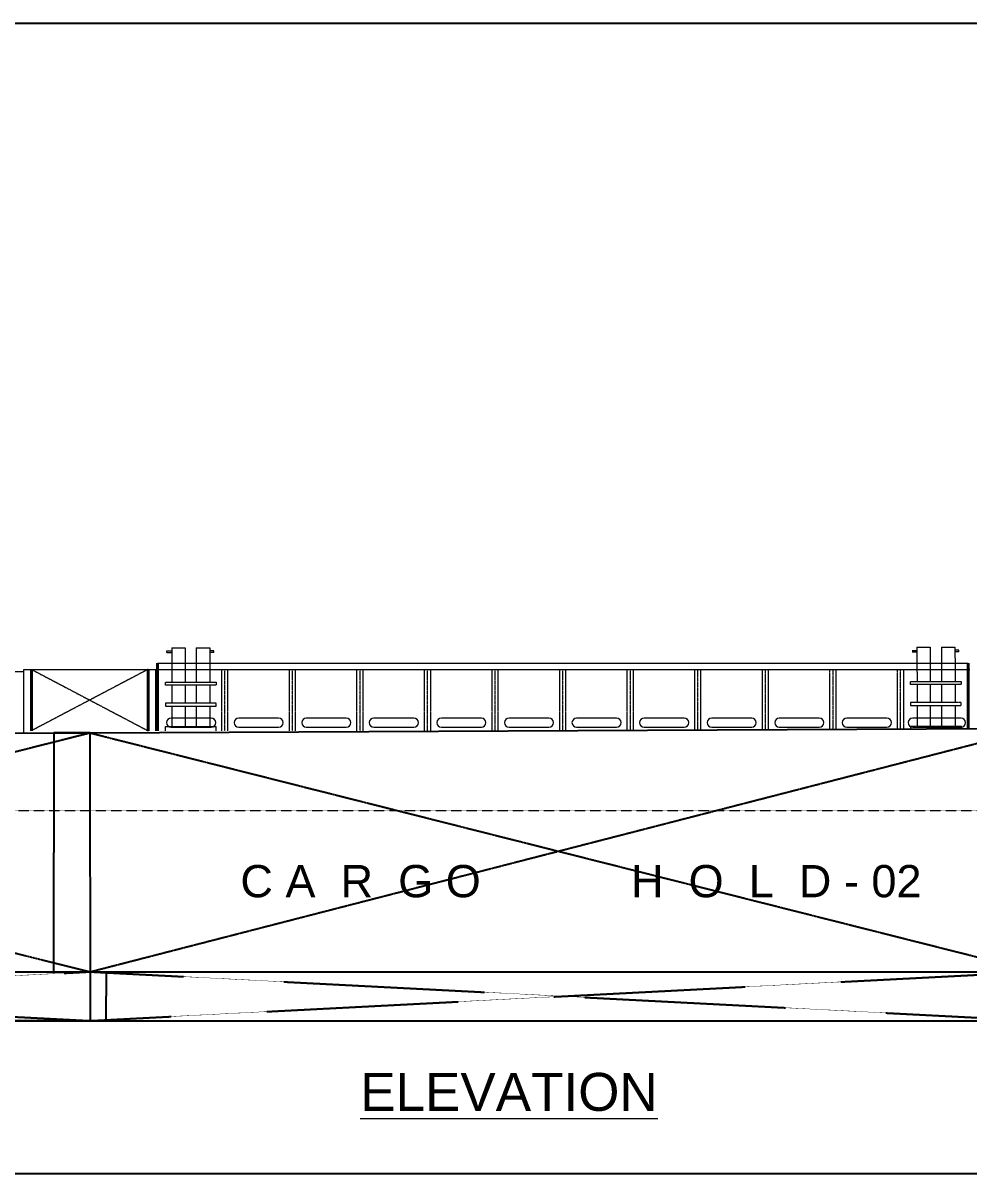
# Model space of a CAD drawing. Header units: inches. Extents: x 16065 to 240872, y 14603 to 37076.
# Drawn here: x 50657 to 68726, y 14603 to 36588 of the extents above; entities that cross this region are included whole.
import ezdxf

# ---------------------------------------------------------------- set-up
doc = ezdxf.new("R2010")
doc.units = ezdxf.units.IN
doc.header["$MEASUREMENT"] = 0
for name, pattern in [('CENTER', [2, 1.25, -0.25, 0.25, -0.25]), ('DASHED', [19.049999999999997, 12.7, -6.35]), ('DASHED2', [0.375, 0.25, -0.125]), ('DASHEDX2', [1.5, 1, -0.5]), ('HIDDEN', [0.375, 0.25, -0.125])]:
    doc.linetypes.add(name, pattern=pattern)
for name, color, linetype in [('bulkhead', 255, 'Continuous'), ('Layer1', 3, 'Continuous'), ('wl 2', 3, 'Continuous')]:
    doc.layers.add(name, color=color, linetype=linetype)
for name, color, linetype, lineweight in [('Deck', 165, 'Continuous', 40), ('Fixtures', 30, 'Continuous', 18), ('hatch', 8, 'Continuous', 9), ('Text', 255, 'Continuous', 13)]:
    doc.layers.add(name, color=color, linetype=linetype, lineweight=lineweight)
doc.layers.add('Hide', color=70, linetype='Continuous', lineweight=13, plot=False)
doc.styles.get("Standard").update_dxf_attribs({"font": 'arial.ttf'})
doc.dimstyles.get("Standard").update_dxf_attribs({"dimtxt": 0.18, "dimasz": 0.18, "dimexe": 0.18, "dimexo": 0.0625, "dimgap": 0.09, "dimtad": 0, "dimtih": 1, "dimtoh": 1, "dimdec": 4, "dimzin": 0, "dimdsep": 46, "dimtxsty": 'Standard', "dimcen": 0.09, "dimadec": 0, "dimazin": 0, "dimtfac": 1, "dimtdec": 4, "dimtofl": 0, "dimtmove": 0, "dimatfit": 3, "dimfxl": 1, "dimtolj": 1, "dimtzin": 0, "dimarcsym": 0})

# ---------------------------------------------------------------- blocks, each defined once
blk = doc.blocks.new('*D10')
at = {"layer": 'Defpoints', "color": 0, "linetype": 'ByBlock', "transparency": 16777216}
for p in [(51932.23754273818, 23030.23224731786), (51247.82263604263, 18460.59634083081), (51937.28445174629, 18460.59634083081)]:
    blk.add_point(p, dxfattribs=at)
at = {"layer": 'wl 2', "color": 0, "linetype": 'ByBlock', "lineweight": -2, "transparency": 16777216}
for p, q in [((51932.17504273818, 23030.23224731786), (51247.64263604263, 23030.23224731786)), ((51247.82263604263, 23030.05224731786), (51247.82263604263, 20745.59625860367)), ((51247.82263604263, 18460.77634083081), (51247.82263604263, 20745.23232954501)), ((51937.22195174629, 18460.59634083081), (51247.64263604263, 18460.59634083081))]:
    blk.add_line(p, q, dxfattribs=at)
at = {"layer": 'wl 2', "color": 0, "linetype": 'ByBlock', "transparency": 16777216}
for points in [[(51247.79263604264, 23030.05224731786), (51247.85263604263, 23030.05224731786), (51247.82263604263, 23030.23224731786)], [(51247.79263604264, 18460.77634083081), (51247.85263604263, 18460.77634083081), (51247.82263604263, 18460.59634083081)]]:
    blk.add_solid(points, dxfattribs=at)
at = {"layer": 'wl 2', "color": 0, "linetype": 'ByBlock', "transparency": 16777216, "insert": (51247.82263604263, 20745.41429407432), "char_height": 0.18, "attachment_point": 5}
blk.add_mtext('\\A1;4569.6359', dxfattribs=at)
blk = doc.blocks.new('*D11')
at = {"color": 0, "lineweight": -2, "transparency": 16777216}
for p, q in [((51938.45480379356, 18465.31408842202), (52247.79439206671, 18465.31408842202)), ((52247.61439206671, 18465.13408842202), (52247.61439206671, 17997.99605295135)), ((52247.61439206671, 17530.49408842202), (52247.61439206671, 17997.63212389268)), ((51938.45480379356, 17530.31408842202), (52247.79439206671, 17530.31408842202))]:
    blk.add_line(p, q, dxfattribs=at)
at = {"color": 0, "transparency": 16777216}
for points in [[(52247.58439206671, 18465.13408842202), (52247.64439206671, 18465.13408842202), (52247.61439206671, 18465.31408842202)], [(52247.58439206671, 17530.49408842202), (52247.64439206671, 17530.49408842202), (52247.61439206671, 17530.31408842202)]]:
    blk.add_solid(points, dxfattribs=at)
at = {"layer": 'Defpoints', "color": 0, "transparency": 16777216}
for p in [(51938.39230379356, 18465.31408842202), (52247.61439206671, 18465.31408842202), (51938.39230379356, 17530.31408842202)]:
    blk.add_point(p, dxfattribs=at)
at = {"color": 0, "transparency": 16777216, "insert": (52247.6143920667, 17997.814088422), "char_height": 0.18, "attachment_point": 5}
blk.add_mtext('\\A1;935.0000', dxfattribs=at)

msp = doc.modelspace()

# ---------------------------------------------------------------- linework, layer by layer
at = {"linetype": 'ByBlock'}
for p, q in [((51932.23754273815, 23030.23224731786), (70002.39768434217, 23118.813726161)), ((33872.04877128389, 22991.5352289923), (51932.23754273815, 23030.23224731786)), ((51938.39230379353, 17530.31408842201), (19700.74530215764, 17530.31408842201))]:
    msp.add_line(p, q, dxfattribs=at)
for p, q in [((33871.09398104514, 18465.31408842201), (92911.84474940275, 18465.31408842201)), ((41523.64530216277, 17530.19254271709), (91345.85782086416, 17531.45194395352)), ((41523.64530215765, 17530.1925427176), (91345.85782086005, 17531.45194395352))]:
    msp.add_line(p, q)
msp.add_lwpolyline([(16571.62141740322, 36588.26726191491), (116957.5877805054, 36588.26726191491), (116957.5877805054, 14603.16585349292), (16571.62141740322, 14603.16585349292)], close=True)
at = {"layer": 'bulkhead'}
msp.add_line((51932.23754273815, 23030.23224731786), (51938.31174029828, 17530.4558036833), dxfattribs=at)
at = {"layer": 'Deck', "ltscale": 5}
for p, q in [((50817.87565469847, 24242.31495824581), (50817.87565469745, 23068.95877424273)), ((53046.59943077987, 24242.31495824581), (53046.59943077987, 23068.95877424273)), ((53222.92934513831, 23068.95877424273), (53222.92934513831, 24359.6505766429)), ((68711.23097393976, 23112.48431592136), (68711.23097393976, 24359.6505766429))]:
    msp.add_line(p, q, dxfattribs=at)
at = {"layer": 'Fixtures', "ltscale": 0.005}
for p, q in [((53499.23608007886, 24653.49261384373), (53751.8047273854, 24653.49261384373)), ((53499.23608007886, 24653.49261384373), (53499.23608007886, 24242.31495824274)), ((53751.8047273854, 24653.49261384373), (53751.8047273854, 24242.31495824274)), ((53965.0035398396, 24653.49261384373), (54225.70062888654, 24653.49261384373)), ((53965.0035398396, 24653.49261384373), (53965.0035398396, 24242.31495824274)), ((54225.70062888654, 24653.49261384373), (54225.70062888654, 24242.31495824274)), ((67732.20920922066, 24664.02055120077), (67984.7775299095, 24664.4267367383)), ((67732.20920922066, 24664.02055120077), (67732.87047267886, 24252.8434273282)), ((67984.7775299095, 24664.4267367383), (67985.43879336871, 24253.24961286573)), ((68197.97606665932, 24664.76960698515), (68458.67281857714, 24665.18886483167)), ((68197.97606665932, 24664.76960698515), (68198.63733011752, 24253.59248311258)), ((68458.67281857714, 24665.18886483167), (68459.33408203533, 24254.01174095962)), ((53405.91362667696, 24594.82480464391), (53499.23608007886, 24594.82480464391)), ((53405.91362667696, 24565.49090004349), (53405.91362667696, 24594.82480464391)), ((53405.91362667696, 24565.49090004349), (53499.23608007886, 24565.49090004349)), ((54301.61952304735, 24594.82480464391), (54225.70062888654, 24594.82480464391)), ((54301.61952304735, 24565.49090004349), (54225.70062888654, 24565.49090004349)), ((54301.61952304735, 24565.49090004349), (54301.61952304735, 24594.82480464391)), ((67638.98122714943, 24605.20273498511), (67732.303559869, 24605.352817869)), ((67639.02840247436, 24575.86886831922), (67732.3507351924, 24576.01895120311)), ((68534.68596520869, 24606.64322566054), (68458.7671692265, 24606.52113150041)), ((68534.73314053363, 24577.30935899415), (68458.8143445499, 24577.18726483453)), ((68534.73314053363, 24577.30935899415), (68534.68596520869, 24606.64322566054))]:
    msp.add_line(p, q, dxfattribs=at)
at = {"layer": 'Fixtures', "ltscale": 5}
msp.add_line((53222.92934513831, 24359.6505766429), (68711.23097393976, 24359.6505766429), dxfattribs=at)
at = {"layer": 'Fixtures', "linetype": 'DASHED', "ltscale": 0.5}
for p, q in [((53499.23608007886, 24242.31495824274), (53499.23608007886, 23998.40819556513)), ((53751.8047273854, 24242.31495824274), (53751.8047273854, 23998.40819556513)), ((53965.0035398396, 24242.31495824274), (53965.0035398396, 23998.40819556513)), ((54225.70062888654, 24242.31495824274), (54225.70062888654, 23998.40819556513)), ((67732.87047267886, 24252.8434273282), (67733.26272801508, 24008.9369800664)), ((67985.43879336871, 24253.24961286573), (67985.83104870495, 24009.34316560444)), ((68198.63733011752, 24253.59248311258), (68199.02958545274, 24009.68603585078)), ((68459.33408203533, 24254.01174095962), (68459.72633737104, 24010.10529369833)), ((53499.23608007886, 23939.7403863653), (53499.23608007886, 23597.19001195053)), ((53751.8047273854, 23939.7403863653), (53751.8047273854, 23597.19001195053)), ((53965.0035398396, 23939.7403863653), (53965.0035398396, 23597.19001195053)), ((54225.70062888654, 23939.7403863653), (54225.70062888654, 23597.19001195053)), ((67733.35707866342, 23950.26924673463), (67733.90797446722, 23607.7193153013)), ((67985.92539935329, 23950.67543227318), (67986.47629515709, 23608.12550083883)), ((68199.1239361021, 23951.01830251901), (68199.6748319059, 23608.46837108517)), ((68459.82068802042, 23951.43756036655), (68460.37158382422, 23608.88762893271)), ((53499.23608007886, 23538.52220275071), (53499.23608007886, 23147.61402643723)), ((53751.8047273854, 23538.52220275071), (53751.8047273854, 23147.61402643723)), ((53965.0035398396, 23538.52220275071), (53965.0035398396, 23147.61402643723)), ((54225.70062888654, 23538.52220275071), (54225.70062888654, 23147.61402643723)), ((67734.00232511557, 23549.05158196953), (67734.63099082516, 23158.14391117277)), ((67986.57064580543, 23549.45776750757), (67987.19931151503, 23158.5500967103)), ((68199.76918255526, 23549.8006377534), (68200.39784826383, 23158.89296695664)), ((68460.46593447308, 23550.21989560095), (68461.09460018214, 23159.31222480419)), ((53376.92864593712, 23068.95877424273), (53376.92864593712, 23147.61402643723)), ((53376.92864593712, 23147.61402643723), (54344.94749773724, 23147.61402643723)), ((54344.94749773724, 23068.95877424273), (54344.94749773724, 23147.61402643723)), ((67612.31390586507, 23107.09732995927), (67612.32371485003, 23157.9472141101)), ((67612.32371485003, 23157.9472141101), (68580.34131482424, 23159.50399980857)), ((68580.5749490807, 23111.84382885228), (68580.34131482424, 23159.50399980857))]:
    msp.add_line(p, q, dxfattribs=at)
for points in [[(53376.92864593712, 23998.40819556513), (54344.94749773724, 23998.40819556513), (54344.94749773724, 23939.7403863653), (53376.92864593712, 23939.7403863653)], [(67610.95545203995, 24008.74028300424), (68578.97305201314, 24010.29706870322), (68579.06740266149, 23951.62933537145), (67611.0498026883, 23950.07254967298)], [(53376.92864593712, 23538.52220275071), (54344.94749773724, 23538.52220275071), (54344.94749773724, 23597.19001195053), (53376.92864593712, 23597.19001195053)], [(67611.69504914044, 23548.85488490737), (68579.71264911465, 23550.41167060583), (68579.6182984663, 23609.07940393761), (67611.6006984921, 23607.52261823913)]]:
    msp.add_lwpolyline(points, close=True, dxfattribs=at)
at = {"layer": 'Fixtures'}
for points in [[(54249.61600613825, 23312.40929952086), (53486.93448653852, 23312.40929952035, 0.9999999999999999), (53486.93448653852, 23136.40587192089), (54249.61600613825, 23136.40587192089, 0.9999999999999999)], [(55540.30780853893, 23312.40929952086), (54777.62628893869, 23312.40929952035, 0.9999999999999999), (54777.62628893869, 23136.40587192089), (55540.30780853893, 23136.40587192089, 0.9999999999999999)], [(56830.99961093807, 23312.40929952086), (56068.31809133885, 23312.40929952035, 0.9999999999999999), (56068.31809133885, 23136.40587192089), (56830.99961093807, 23136.40587192089, 0.9999999999999999)], [(58121.69141333824, 23312.40929952086), (57359.00989373901, 23312.40929952035, 0.9999999999999999), (57359.00989373901, 23136.40587192089), (58121.69141333824, 23136.40587192089, 0.9999999999999999)], [(59412.38321573942, 23312.40929952086), (58649.70169613816, 23312.40929952035, 0.9999999999999999), (58649.70169613816, 23136.40587192089), (59412.38321573942, 23136.40587192089, 0.9999999999999999)], [(60703.07501813857, 23312.40929952086), (59940.39349853934, 23312.40929952035, 0.9999999999999999), (59940.39349853934, 23136.40587192089), (60703.07501813857, 23136.40587192089, 0.9999999999999999)], [(61993.76682053873, 23312.40929952086), (61231.08530093951, 23312.40929952035, 0.9999999999999999), (61231.08530093951, 23136.40587192089), (61993.76682053873, 23136.40587192089, 0.9999999999999999)], [(63284.45862293786, 23312.40929952086), (62521.77710333865, 23312.40929952035, 0.9999999999999999), (62521.77710333865, 23136.40587192089), (63284.45862293786, 23136.40587192089, 0.9999999999999999)], [(64575.15042533906, 23312.40929952086), (63812.46890573882, 23312.40929952035, 0.9999999999999999), (63812.46890573882, 23136.40587192089), (64575.15042533906, 23136.40587192089, 0.9999999999999999)], [(65865.84222773922, 23312.40929952086), (65103.16070813898, 23312.40929952035, 0.9999999999999999), (65103.16070813898, 23136.40587192089), (65865.84222773922, 23136.40587192089, 0.9999999999999999)], [(67156.53403013835, 23312.40929952086), (66393.85251053915, 23312.40929952035, 0.9999999999999999), (66393.85251053915, 23136.40587192089), (67156.53403013835, 23136.40587192089, 0.9999999999999999)], [(68574.05994224234, 23312.40929952086), (67651.47048503788, 23312.40929952035, 0.9999999999999999), (67651.47048503788, 23136.40587192089), (68574.05994224234, 23136.40587192089, 0.9999999999999999)]]:
    msp.add_lwpolyline(points, format="xyb", close=True, dxfattribs=at)
at = {"layer": 'hatch', "linetype": 'DASHED', "ltscale": 0.7}
for p, q in [((50670.8796449389, 23068.95877424273), (50670.8796449389, 24242.31495824581)), ((50673.0523151235, 23027.53422934901), (50673.0523151235, 24200.8904133521)), ((53193.59544053941, 23068.95877424273), (53193.59544053941, 24242.31495824581)), ((53193.59544053941, 23068.95877424273), (53193.59544053941, 24242.31495824581))]:
    msp.add_line(p, q, dxfattribs=at)
at = {"layer": 'hatch', "linetype": 'CENTER'}
for p, q in [((50817.87565469847, 24242.31495824274), (53046.59943077987, 23068.95877424273)), ((53046.59943077987, 24242.31495824274), (50817.87565469745, 23068.95877424273))]:
    msp.add_line(p, q, dxfattribs=at)
at = {"layer": 'hatch', "linetype": 'DASHED', "ltscale": 0.5}
for p, q in [((54454.95333833864, 23068.95877424273), (54454.95333833864, 24242.31495824274)), ((54572.28895673931, 23068.95877424273), (54572.28895673931, 24242.31495824274)), ((55745.64514073881, 23068.95877424273), (55745.64514073881, 24242.31495824274)), ((55862.98075913846, 23068.95877424273), (55862.98075913948, 24242.31495824274)), ((57036.33694313897, 23068.95877424273), (57036.33694313897, 24242.31495824274)), ((57153.67256153862, 23068.95877424273), (57153.67256153862, 24242.31495824274)), ((58327.02874553914, 23068.95877424273), (58327.02874553914, 24242.31495824274)), ((58444.36436393981, 23068.95877424273), (58444.36436393981, 24242.31495824274)), ((59617.72054793828, 23068.95877424273), (59617.7205479393, 24242.31495824274)), ((59735.05616633895, 23068.95877424273), (59735.05616633895, 24242.31495824274)), ((60908.41235033896, 23068.95877424273), (60908.41235033896, 24242.31495824274)), ((61025.74796873912, 23068.95877424273), (61025.74796873912, 24242.31495824274)), ((62199.10415273912, 23068.95877424273), (62199.10415273912, 24242.31495824274)), ((62316.43977113825, 23068.95877424273), (62316.43977113928, 24242.31495824274)), ((63489.70806472053, 23086.88796162856), (63489.79595513827, 24242.31495824274)), ((63607.04086356128, 23087.46313709742), (63607.13157353894, 24242.31495824274)), ((64780.36885196425, 23093.21489178957), (64780.48775753843, 24242.31495824274)), ((64897.8233759391, 23093.79066396597), (64897.8233759391, 24242.31495824274)), ((66071.1795599386, 23099.54255687501), (66071.17955993961, 24242.31495824274)), ((66188.51517833823, 23100.11774616632), (66188.51517833823, 24242.31495824274)), ((67361.69042645273, 23105.8687521121), (67361.87136233876, 24242.31495824274)), ((67479.20698073943, 23106.44482836616), (67479.20698073943, 24242.31495824274))]:
    msp.add_line(p, q, dxfattribs=at)
at = {"layer": 'hatch', "color": 30, "linetype": 'CENTER', "ltscale": 0.35}
for p, q in [((54513.62114753848, 23068.95877424273), (54513.62114753848, 24242.31495824274)), ((55804.31294993966, 23068.95877424273), (55804.31294993966, 24242.31495824274)), ((57095.00475233881, 23068.95877424273), (57095.00475233881, 24242.31495824274)), ((58385.69655473897, 23068.95877424273), (58385.69655473897, 24242.31495824274)), ((59676.38835713913, 23068.95877424273), (59676.38835713913, 24242.31495824274)), ((60967.0801595393, 23068.95877424273), (60967.0801595393, 24242.31495824274)), ((62257.77196193894, 23068.95877424273), (62257.77196193894, 24242.31495824274)), ((63548.37446414039, 23087.17554936325), (63548.46376433808, 24242.31495824274)), ((64839.03525138565, 23093.50247952425), (64839.15556673927, 24242.31495824274)), ((66129.69603862887, 23099.82940968577), (66129.84736913841, 24242.31495824274)), ((67420.3568258736, 23106.15633984678), (67420.53917153858, 24242.31495824274))]:
    msp.add_line(p, q, dxfattribs=at)
at = {"layer": 'Hide', "linetype": 'ByBlock'}
for p, q in [((49411.69441732376, 24200.89041334954), (50673.0523151235, 24200.89041334954)), ((50670.8796449389, 24242.31495824581), (50817.87565469847, 24242.31495824274)), ((50817.87565469847, 24242.31495824274), (53193.59544053941, 24242.31495819613)), ((53193.59544053941, 24242.31495819613), (54572.28895673931, 24242.31495824274)), ((54572.28895673931, 24242.31495824274), (67479.20698073943, 24242.31495824274)), ((67479.20698073943, 24242.31495824274), (68740.56485891726, 24242.15763491215))]:
    msp.add_line(p, q, dxfattribs=at)
at = {"layer": 'Hide', "linetype": 'HIDDEN'}
msp.add_line((19699.40086660466, 21544.95655126176), (92466.16779578778, 21546.79238153249), dxfattribs=at)
at = {"layer": 'Layer1', "linetype": 'DASHED2'}
for p, q in [((33871.09398104514, 18465.31408842201), (51938.31174029828, 17530.4558036833)), ((33873.4359680441, 17530.31408842201), (51937.27924125579, 18465.31408842201)), ((51937.27924125579, 18465.31408842201), (70002.92230379282, 17531.36907828594)), ((51938.39230379353, 17530.31408842201), (70002.83461331076, 18465.31408842201))]:
    msp.add_line(p, q, dxfattribs=at)
at = {"layer": 'wl 2', "linetype": 'DASHEDX2'}
for p, q in [((51937.27924125579, 18465.31408842201), (70002.39768434217, 23118.813726161)), ((33871.09398104514, 18465.31408842201), (51932.23754273815, 23030.23224731786)), ((33872.04877128389, 22991.53522894773), (51937.27924125579, 18465.31408842201)), ((51932.23754273815, 23030.23224731786), (70002.83461331076, 18465.31408842201))]:
    msp.add_line(p, q, dxfattribs=at)

# ---------------------------------------------------------------- texts
at = {"layer": 'Text'}
for s, height, p in [('C A  R  G O            H  O  L  D - 02', 616.2585, (54809.30638550769, 19888.60286772763)), ('%%UELEVATION', 725.0100000000001, (57096.87493703746, 15809.1821489247))]:
    msp.add_text(s, height=height, dxfattribs=at).set_placement(p)

# ---------------------------------------------------------------- dimensions: what is measured, and where the dimension line sits
dim = msp.add_linear_dim(base=(52247.61439206671, 18465.31408842202), p1=(51938.39230379353, 17530.31408842201), p2=(51938.39230379353, 18465.31408842201), angle=90, dimstyle='Standard')
dim.commit()
dim.dimension.update_dxf_attribs({"geometry": '*D11', "text_midpoint": (52247.6143920667, 17997.814088422)})
at = {"layer": 'wl 2', "color": 253, "linetype": 'ByBlock', "true_color": 0x9898cc}
dim = msp.add_linear_dim(base=(51247.82263604263, 18460.59634083081), p1=(51932.23754273815, 23030.23224731786), p2=(51937.28445174627, 18460.59634083081), angle=90, dimstyle='Standard', dxfattribs=at)
dim.commit()
dim.dimension.update_dxf_attribs({"geometry": '*D10', "text_midpoint": (51247.82263604263, 20745.41429407432)})

doc.saveas('drawing.dxf')
